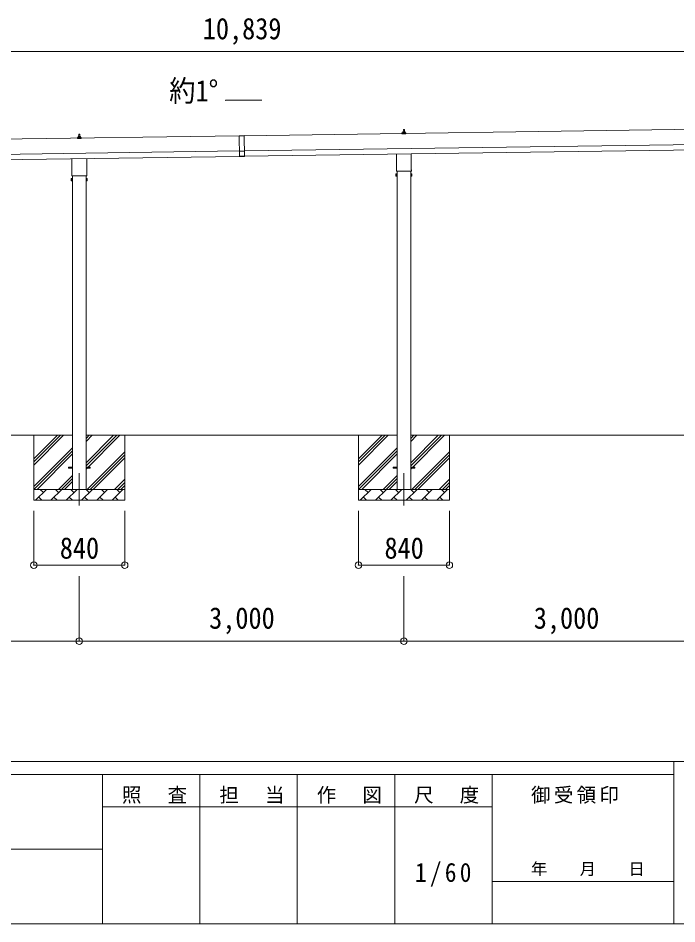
# Model space of a CAD drawing. Units: millimetres at full size, sheet at 1:60. Extents: x -16864 to 16864, y -11640 to 11640.
# Drawn here: x 4623 to 10710, y -11640 to -3275 of the extents above; entities that cross this region are included whole.
import ezdxf
from ezdxf.enums import TextEntityAlignment as Align

# ---------------------------------------------------------------- set-up
doc = ezdxf.new("R2010")
doc.units = ezdxf.units.MM
doc.header["$LTSCALE"] = 60
doc.header["$PDMODE"] = 32
doc.header["$PDSIZE"] = 60
doc.linetypes.add('CHAIN1', pattern=[8, 5, -1, 1, -1])
for name, color, linetype, lineweight in [('0-1_Defpoints', 7, 'CHAIN1', 9), ('0-2_TEXT1', 4, 'Continuous', 9), ('0-3_SHAPE', 7, 'Continuous', 9), ('0-7_PARTS2', 7, 'Continuous', 9), ('0-8_TABLE1', 6, 'Continuous', 9), ('F-0', 7, 'Continuous', 9)]:
    doc.layers.add(name, color=color, linetype=linetype, lineweight=lineweight)
doc.styles.add('ＭＳ ゴシック', font='')
doc.styles.get('ＭＳ ゴシック').set_extended_font_data('MS Gothic')

msp = doc.modelspace()

# ---------------------------------------------------------------- linework, layer by layer
at = {"layer": '0-1_Defpoints'}
for p, q in [((5188, -7477.47), (5188, -7826.47)), ((8188, -7477.47), (8188, -7826.47))]:
    msp.add_line(p, q, dxfattribs=at)
at = {"layer": '0-2_TEXT1'}
for p, q in [((6875.91, -4031.64), (6539.91, -4036.44)), ((5182.31, -4370.36), (5183.04, -4346.83)), ((5184.04, -4345.86), (5192.58, -4345.86)), ((5193.58, -4346.83), (5194.31, -4370.36)), ((12075.7, -4284.81), (6710.75, -4361.45)), ((8170.06, -4343), (8170.06, -4335.28)), ((8206.56, -4343), (8170.06, -4343)), ((8170.44, -4334.5), (8206.18, -4334.5)), ((8170.82, -4334.31), (8177.55, -4332.68)), ((8177.93, -4332.5), (8198.69, -4332.5)), ((8178.31, -4331.71), (8178.31, -4327.5)), ((8179.31, -4327.5), (8197.31, -4327.5)), ((8182.31, -4327.5), (8183.04, -4303.97)), ((8184.04, -4303), (8192.58, -4303)), ((8193.58, -4303.97), (8194.31, -4327.5)), ((8198.31, -4331.71), (8198.31, -4327.5)), ((8205.8, -4334.31), (8199.07, -4332.68)), ((8206.56, -4343), (8206.56, -4335.28)), ((6665.75, -4362.1), (1300.8, -4438.74)), ((5170.06, -4385.86), (5170.06, -4378.14)), ((5206.56, -4385.86), (5170.06, -4385.86)), ((5170.44, -4377.36), (5206.18, -4377.36)), ((5170.82, -4377.17), (5177.55, -4375.54)), ((5177.93, -4375.36), (5198.69, -4375.36)), ((5178.31, -4374.57), (5178.31, -4370.36)), ((5179.31, -4370.36), (5197.31, -4370.36)), ((5198.31, -4374.57), (5198.31, -4370.36)), ((5205.8, -4377.17), (5199.07, -4375.54)), ((5206.56, -4385.86), (5206.56, -4378.14)), ((6665.74, -4361.1), (6710.73, -4360.45)), ((6665.74, -4361.1), (6668.49, -4553.58)), ((6710.75, -4361.45), (6665.75, -4362.1)), ((6710.73, -4360.45), (6713.48, -4552.93)), ((6712.75, -4501.44), (12077.7, -4424.8)), ((1302.8, -4578.72), (6667.75, -4502.08)), ((6712.76, -4502.44), (6667.77, -4503.08)), ((6713.46, -4551.43), (12078.41, -4474.79)), ((1303.51, -4628.72), (6668.47, -4552.08)), ((5119.7, -4719.84), (5119.7, -4574.2)), ((5256.3, -4572.25), (5256.3, -4719.84)), ((6713.41, -4547.93), (6668.42, -4548.58)), ((6713.48, -4552.93), (6668.49, -4553.58)), ((8119.7, -4676.98), (8119.7, -4531.34)), ((8256.3, -4529.39), (8256.3, -4676.98)), ((8118, -4685.76), (8118, -4680.26)), ((8258, -4680.26), (8258, -4685.76)), ((5114, -4758.11), (5114.76, -4756.8)), ((5114, -4758.11), (5114, -4775.11)), ((5121, -4761.71), (5114.76, -4761.71)), ((5118, -4728.61), (5118, -4723.11)), ((5255.94, -4732.11), (5120.07, -4732.11)), ((5125.5, -4732.11), (5125.5, -7627.47)), ((5250.5, -7627.47), (5250.5, -4732.11)), ((5255, -4761.71), (5261.24, -4761.71)), ((5258, -4723.11), (5258, -4728.61)), ((5262, -4758.11), (5261.24, -4756.8)), ((5262, -4758.11), (5262, -4775.11)), ((8114, -4715.26), (8114.76, -4713.94)), ((8114, -4715.26), (8114, -4732.26)), ((8114, -4732.26), (8114.76, -4733.57)), ((8121, -4718.85), (8114.76, -4718.85)), ((8121, -4728.66), (8114.76, -4728.66)), ((8121, -4733.57), (8114.76, -4733.57)), ((8255.94, -4689.26), (8120.07, -4689.26)), ((8123.5, -4732.96), (8121, -4732.96)), ((8125.5, -4689.26), (8125.5, -7627.47)), ((8250.5, -7627.47), (8250.5, -4689.26)), ((8252.5, -4732.96), (8255, -4732.96)), ((8255, -4718.85), (8261.24, -4718.85)), ((8255, -4728.66), (8261.24, -4728.66)), ((8255, -4733.57), (8261.24, -4733.57)), ((8262, -4715.26), (8261.24, -4713.94)), ((8262, -4732.26), (8261.24, -4733.57)), ((8262, -4715.26), (8262, -4732.26)), ((5114, -4775.11), (5114.76, -4776.43)), ((5121, -4771.52), (5114.76, -4771.52)), ((5121, -4776.43), (5114.76, -4776.43)), ((5123.5, -4775.81), (5121, -4775.81)), ((5252.5, -4775.81), (5255, -4775.81)), ((5255, -4771.52), (5261.24, -4771.52)), ((5255, -4776.43), (5261.24, -4776.43)), ((5262, -4775.11), (5261.24, -4776.43)), ((5088, -7422.97), (5125.5, -7422.97)), ((5088, -7431.97), (5088, -7422.97)), ((5088, -7422.97), (5125.5, -7422.97)), ((5088, -7431.97), (5088, -7422.97)), ((5088, -7431.97), (5125.5, -7431.97)), ((5088, -7431.97), (5125.5, -7431.97)), ((5250.5, -7422.97), (5288, -7422.97)), ((5250.5, -7422.97), (5288, -7422.97)), ((5250.5, -7431.97), (5288, -7431.97)), ((5250.5, -7431.97), (5288, -7431.97)), ((5288, -7431.97), (5288, -7422.97)), ((5288, -7431.97), (5288, -7422.97)), ((8088, -7422.97), (8125.5, -7422.97)), ((8088, -7431.97), (8088, -7422.97)), ((8088, -7422.97), (8125.5, -7422.97)), ((8088, -7431.97), (8088, -7422.97)), ((8088, -7431.97), (8125.5, -7431.97)), ((8088, -7431.97), (8125.5, -7431.97)), ((8250.5, -7422.97), (8288, -7422.97)), ((8250.5, -7422.97), (8288, -7422.97)), ((8250.5, -7431.97), (8288, -7431.97)), ((8250.5, -7431.97), (8288, -7431.97)), ((8288, -7431.97), (8288, -7422.97)), ((8288, -7431.97), (8288, -7422.97))]:
    msp.add_line(p, q, dxfattribs=at)
for points in [[(5121, -4776.43), (5121, -4756.8), (5114.76, -4756.8)], [(5121, -4775.81), (5121, -4757.41), (5123.5, -4757.41)], [(5255, -4775.81), (5255, -4757.41), (5252.5, -4757.41)], [(5255, -4776.43), (5255, -4756.8), (5261.24, -4756.8)], [(8121, -4733.57), (8121, -4713.94), (8114.76, -4713.94)], [(8121, -4732.96), (8121, -4714.56), (8123.5, -4714.56)], [(8255, -4732.96), (8255, -4714.56), (8252.5, -4714.56)], [(8255, -4733.57), (8255, -4713.94), (8261.24, -4713.94)]]:
    msp.add_lwpolyline(points, dxfattribs=at)
for points in [[(5123.5, -4777.11), (5123.5, -4756.11), (5125.5, -4756.11), (5125.5, -4777.11)], [(5252.5, -4777.11), (5252.5, -4756.11), (5250.5, -4756.11), (5250.5, -4777.11)], [(8123.5, -4734.26), (8123.5, -4713.26), (8125.5, -4713.26), (8125.5, -4734.26)], [(8252.5, -4734.26), (8252.5, -4713.26), (8250.5, -4713.26), (8250.5, -4734.26)]]:
    msp.add_lwpolyline(points, close=True, dxfattribs=at)
for centre, radius, start, end in [((5184.04, -4346.86), 1, 90, 178.60509), ((5192.58, -4346.86), 1, 1.39491, 90), ((8171.06, -4335.28), 1, 103.62699, 180), ((8177.31, -4331.71), 1, 283.62699, 0), ((8182.4, -4328.13), 4.13, 90, 171.17633), ((8179.31, -4328.5), 1, 90, 180), ((8184.04, -4304), 1, 90, 178.60509), ((8191.64, -4327.5), 4.83, 133.60282, 180), ((8184.98, -4327.5), 4.83, 0, 46.39718), ((8192.58, -4304), 1, 1.39491, 90), ((8194.22, -4328.13), 4.13, 8.82367, 90), ((8197.31, -4328.5), 1, 0, 90), ((8199.31, -4331.71), 1, 180, 256.37301), ((8205.56, -4335.28), 1, 0, 76.37301), ((5171.06, -4378.14), 1, 103.62699, 180), ((5177.31, -4374.57), 1, 283.62699, 0), ((5182.4, -4370.99), 4.13, 90, 171.17633), ((5179.31, -4371.36), 1, 90, 180), ((5191.64, -4370.36), 4.83, 133.60282, 180), ((5184.98, -4370.36), 4.83, 0, 46.39718), ((5194.22, -4370.99), 4.13, 8.82367, 90), ((5197.31, -4371.36), 1, 0, 90), ((5199.31, -4374.57), 1, 180, 256.37301), ((5205.56, -4378.14), 1, 0, 76.37301), ((8122, -4680.26), 4, 125.09963, 180), ((8254, -4680.26), 4, 0, 54.90037), ((5130.24, -4766.61), 16.24, 162.41205, 197.58795), ((5118.35, -4759.25), 4.34, 145.61575, 214.38425), ((5122, -4723.11), 4, 125.09963, 180), ((5122, -4728.61), 4, 180, 194.47751), ((5122, -4728.61), 4, 194.47751, 241.04498), ((5254, -4728.61), 4, 298.95502, 345.52249), ((5254, -4723.11), 4, 0, 54.90037), ((5254, -4728.61), 4, 345.52249, 0), ((5245.76, -4766.61), 16.24, 342.41205, 17.58795), ((5257.66, -4759.25), 4.34, 325.61575, 34.38425), ((8130.24, -4723.76), 16.24, 162.41205, 197.58795), ((8118.35, -4716.4), 4.34, 145.61575, 214.38425), ((8118.35, -4731.12), 4.34, 145.61575, 214.38425), ((8122, -4685.76), 4, 180, 194.47751), ((8122, -4685.76), 4, 194.47751, 241.04498), ((8254, -4685.76), 4, 298.95502, 345.52249), ((8254, -4685.76), 4, 345.52249, 0), ((8245.76, -4723.76), 16.24, 342.41205, 17.58795), ((8257.66, -4716.4), 4.34, 325.61575, 34.38425), ((8257.66, -4731.12), 4.34, 325.61575, 34.38425), ((5118.35, -4773.98), 4.34, 145.61575, 214.38425), ((5257.66, -4773.98), 4.34, 325.61575, 34.38425)]:
    msp.add_arc(centre, radius, start, end, dxfattribs=at)
at = {"layer": '0-3_SHAPE'}
for p, q in [((5125.5, -7127.47), (2250.5, -7127.47)), ((4768, -7127.47), (4768, -7727.47)), ((4768, -7345.95), (4986.49, -7127.47)), ((4768, -7374.24), (5014.77, -7127.47)), ((4768, -7402.52), (5043.05, -7127.47)), ((8125.5, -7127.47), (5250.5, -7127.47)), ((5250.5, -7156.3), (5279.33, -7127.47)), ((5250.5, -7184.58), (5307.61, -7127.47)), ((5250.5, -7439.14), (5562.17, -7127.47)), ((5250.5, -7382.57), (5505.6, -7127.47)), ((5250.5, -7410.85), (5533.89, -7127.47)), ((5608, -7127.47), (5608, -7727.47)), ((7768, -7127.47), (7768, -7727.47)), ((7768, -7345.95), (7986.49, -7127.47)), ((7768, -7374.24), (8014.77, -7127.47)), ((7768, -7402.52), (8043.05, -7127.47)), ((11125.5, -7127.47), (8250.5, -7127.47)), ((8250.5, -7156.3), (8279.33, -7127.47)), ((8250.5, -7184.58), (8307.61, -7127.47)), ((8250.5, -7439.14), (8562.17, -7127.47)), ((8250.5, -7382.57), (8505.6, -7127.47)), ((8250.5, -7410.85), (8533.89, -7127.47)), ((8608, -7127.47), (8608, -7727.47)), ((4768, -7600.51), (5125.5, -7243.01)), ((4768, -7628.8), (5125.5, -7271.3)), ((7768, -7600.51), (8125.5, -7243.01)), ((7768, -7628.8), (8125.5, -7271.3)), ((4797.61, -7627.47), (5125.5, -7299.58)), ((5260.16, -7627.47), (5608, -7279.63)), ((5288.44, -7627.47), (5608, -7307.91)), ((5316.73, -7627.47), (5608, -7336.2)), ((7797.61, -7627.47), (8125.5, -7299.58)), ((8260.16, -7627.47), (8608, -7279.63)), ((8288.44, -7627.47), (8608, -7307.91)), ((8316.73, -7627.47), (8608, -7336.2)), ((4995.6, -7627.47), (5125.5, -7497.57)), ((5023.89, -7627.47), (5125.5, -7525.85)), ((7995.6, -7627.47), (8125.5, -7497.57)), ((8023.89, -7627.47), (8125.5, -7525.85)), ((5052.17, -7627.47), (5125.5, -7554.14)), ((5514.72, -7627.47), (5608, -7534.19)), ((5543, -7627.47), (5608, -7562.47)), ((5571.29, -7627.47), (5608, -7590.76)), ((8052.17, -7627.47), (8125.5, -7554.14)), ((8514.72, -7627.47), (8608, -7534.19)), ((8543, -7627.47), (8608, -7562.47)), ((8571.29, -7627.47), (8608, -7590.76)), ((4768, -7627.47), (5608, -7627.47)), ((4784.45, -7727.47), (4884.45, -7627.47)), ((4855.9, -7656.02), (4827.34, -7627.47)), ((4925.87, -7727.47), (5025.87, -7627.47)), ((4997.32, -7656.02), (4968.76, -7627.47)), ((5067.29, -7727.47), (5167.29, -7627.47)), ((5138.74, -7656.02), (5110.19, -7627.47)), ((5208.71, -7727.47), (5308.71, -7627.47)), ((5280.16, -7656.02), (5251.61, -7627.47)), ((5350.14, -7727.47), (5450.14, -7627.47)), ((5421.58, -7656.02), (5393.03, -7627.47)), ((5491.56, -7727.47), (5591.56, -7627.47)), ((5563, -7656.02), (5534.45, -7627.47)), ((7768, -7627.47), (8608, -7627.47)), ((7784.45, -7727.47), (7884.45, -7627.47)), ((7855.9, -7656.02), (7827.34, -7627.47)), ((7925.87, -7727.47), (8025.87, -7627.47)), ((7997.32, -7656.02), (7968.76, -7627.47)), ((8067.29, -7727.47), (8167.29, -7627.47)), ((8138.74, -7656.02), (8110.19, -7627.47)), ((8208.71, -7727.47), (8308.71, -7627.47)), ((8280.16, -7656.02), (8251.61, -7627.47)), ((8350.14, -7727.47), (8450.14, -7627.47)), ((8421.58, -7656.02), (8393.03, -7627.47)), ((8491.56, -7727.47), (8591.56, -7627.47)), ((8563, -7656.02), (8534.45, -7627.47)), ((5608, -7727.47), (4768, -7727.47)), ((4813, -7698.92), (4841.56, -7727.47)), ((4954.42, -7698.92), (4982.98, -7727.47)), ((5095.85, -7698.92), (5124.4, -7727.47)), ((5237.27, -7698.92), (5265.82, -7727.47)), ((5378.69, -7698.92), (5407.24, -7727.47)), ((5520.11, -7698.92), (5548.66, -7727.47)), ((8608, -7727.47), (7768, -7727.47)), ((7813, -7698.92), (7841.56, -7727.47)), ((7954.42, -7698.92), (7982.98, -7727.47)), ((8095.85, -7698.92), (8124.4, -7727.47)), ((8237.27, -7698.92), (8265.82, -7727.47)), ((8378.69, -7698.92), (8407.24, -7727.47)), ((8520.11, -7698.92), (8548.66, -7727.47))]:
    msp.add_line(p, q, dxfattribs=at)
at = {"layer": '0-7_PARTS2', "color": 4}
for p, q in [((6539.91, -4036.44), (6539.91, -4031.64)), ((6539.91, -4031.64), (6875.91, -4031.64))]:
    msp.add_line(p, q, dxfattribs=at)
at = {"layer": '0-8_TABLE1'}
for p, q in [((12108.71, -3584.83), (1269.79, -3584.83)), ((4768, -8326.47), (4768, -7826.47)), ((5608, -8326.47), (5608, -7826.47)), ((7768, -8326.47), (7768, -7826.47)), ((8608, -8326.47), (8608, -7826.47)), ((4768, -8326.47), (5608, -8326.47)), ((7768, -8326.47), (8608, -8326.47)), ((5188, -9028.47), (5188, -8428.47)), ((8188, -9028.47), (8188, -8428.47)), ((5188, -9028.47), (2188, -9028.47)), ((8188, -9028.47), (5188, -9028.47)), ((11188, -9028.47), (8188, -9028.47))]:
    msp.add_line(p, q, dxfattribs=at)
for p in [(4768, -8326.47), (5608, -8326.47), (7768, -8326.47), (8608, -8326.47), (5188, -9028.47), (8188, -9028.47)]:
    msp.add_point(p, dxfattribs=at)
at = {"layer": 'F-0', "color": 5, "lineweight": 5}
for p, q in [((-16864.12, -10140), (16015.88, -10140)), ((10682.37, -10140), (10682.37, -11640)), ((-16864.12, -10260), (10682.37, -10260)), ((5402.37, -10260), (5402.37, -11640)), ((6302.37, -10260), (6302.37, -11640)), ((7202.37, -10260), (7202.37, -11640)), ((8102.36, -10260), (8102.36, -11640)), ((9002.37, -10260), (9002.37, -11640)), ((5402.37, -10560), (9002.37, -10560)), ((-6897.63, -10950), (5402.37, -10950)), ((9002.37, -11250), (10682.37, -11250)), ((-16864.12, -11640), (16015.88, -11640))]:
    msp.add_line(p, q, dxfattribs=at)

# ---------------------------------------------------------------- texts
at = {"layer": '0-7_PARTS2', "style": 'ＭＳ ゴシック', "width": 0.9}
msp.add_text('約1°', height=197.9, dxfattribs=at).set_placement((6018.82, -4104.19), align=Align.BOTTOM_LEFT)
at = {"layer": '0-8_TABLE1', "color": 7, "style": 'ＭＳ ゴシック', "width": 0.9}
for s, p in [('10,839', (6329.25, -3529.83)), ('840', (5008, -8326.47)), ('840', (8008, -8326.47)), ('3,000', (6388, -8973.47)), ('3,000', (9388, -8973.47))]:
    msp.add_text(s, height=197.9, dxfattribs=at).set_placement(p, align=Align.BOTTOM_LEFT)
at = {"layer": 'F-0', "style": 'ＭＳ ゴシック'}
msp.add_text('年\u3000\u3000月\u3000\u3000日', height=110, dxfattribs=at).set_placement((9362.37, -11220), align=Align.BOTTOM_LEFT)
at = {"layer": 'F-0', "attachment_point": 7, "style": 'ＭＳ ゴシック'}
for s, insert, char_height in [('\\T1.17;照\u3000査', (5582.37, -10530), 132), ('\\T1.17;担\u3000当', (6482.37, -10530), 132), ('\\T1.17;作\u3000図', (7382.37, -10530), 132), ('\\T1.17;尺\u3000度', (8282.37, -10530), 132), ('\\T1.17;御受領印', (9362.37, -10530), 132), ('\\T1.28;\\W0.9;1/60', (8289.87, -11295), 176)]:
    msp.add_mtext(s, dxfattribs=dict(at, insert=insert, char_height=char_height))

doc.saveas('drawing.dxf')
